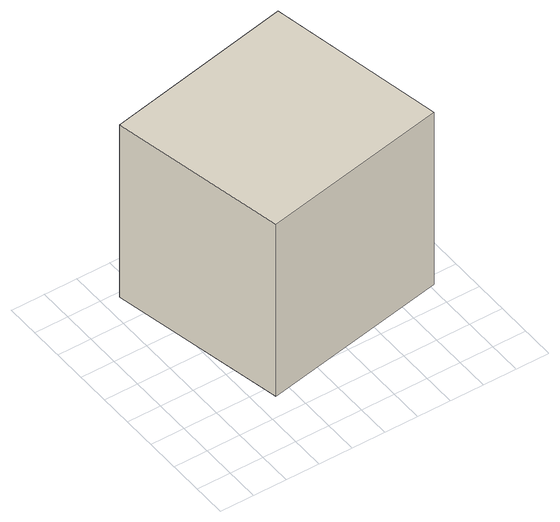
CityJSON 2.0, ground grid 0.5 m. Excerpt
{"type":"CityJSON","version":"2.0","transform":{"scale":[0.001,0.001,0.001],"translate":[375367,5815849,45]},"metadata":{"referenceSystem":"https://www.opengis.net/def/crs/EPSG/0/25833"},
"CityObjects":{
"building1":{"type":"Building","attributes":{"Gemeindeschluessel":"11000005","BezugspunktDach":"2200","function":"31001_2700","measuredHeight":2.92,"storeysAboveGround":1},"address":[{"country":"Germany","locality":"Berlin","thoroughfareNumber":"28","thoroughfareName":"Groß-Glienicker Weg"}],"geometry":[{"type":"Solid","lod":"1","boundaries":[[[[0,1,2,3]],[[4,5,6,7]],[[4,7,3,2]],[[5,4,2,1]],[[6,5,1,0]],[[7,6,0,3]]]]}]}
},
"vertices":[
[1275,816,3075],[4061,1351,3075],[3548,3982,3075],[735,3423,3075],[3548,3982,155],[4061,1351,155],[1275,816,155],[735,3423,155]
]}
